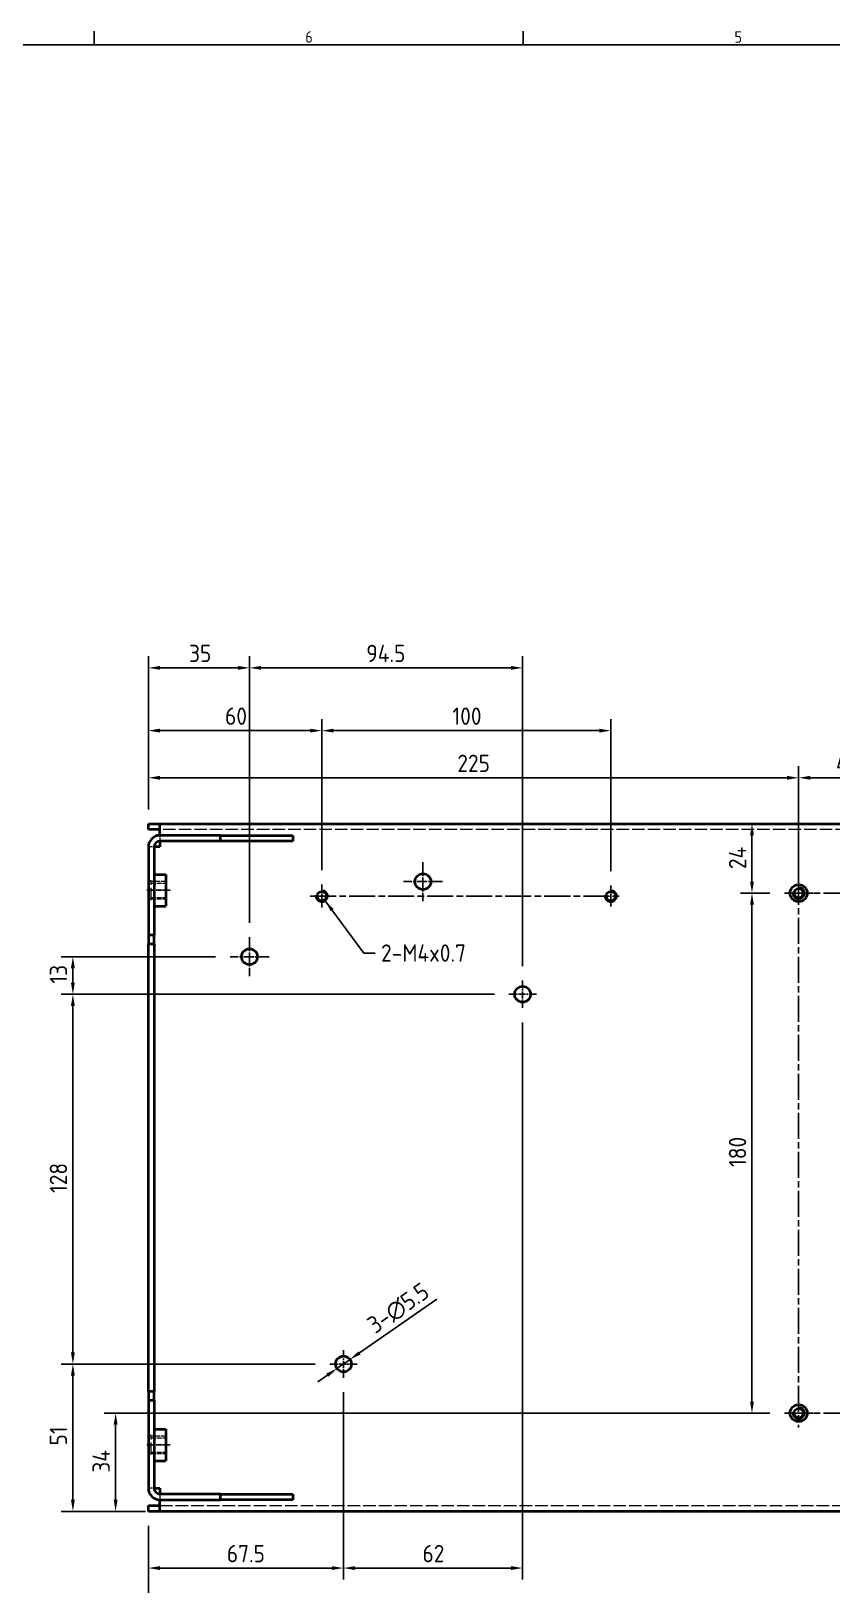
# Model space of a CAD drawing. Header units: millimetres. Extents: x 0 to 1188, y 0 to 840.
# Drawn here: x 275 to 552, y 287 to 825 of the extents above; entities that cross this region are included whole.
import ezdxf

# ---------------------------------------------------------------- set-up
doc = ezdxf.new("R2010")
doc.units = ezdxf.units.MM
doc.header["$LTSCALE"] = 2
doc.linetypes.add('CHAIN', pattern=[0.3543, 0.2362, -0.0295, 0.0591, -0.0295])
doc.linetypes.add('DASHED', pattern=[0.2067, 0.1654, -0.0413])
doc.layers.get('0').update_dxf_attribs({"color": 3, "lineweight": 25})
for name, color, linetype, lineweight in [('가려진 것(ISO)', 2, 'DASHED', 18), ('가시적인 것(ISO)', 3, 'Continuous', 40), ('가시적인 좁은 것(ISO)', 3, 'Continuous', 35), ('경계(ISO)', 7, 'Continuous', 25), ('기호(ISO)', 5, 'Continuous', 25), ('중심 표식(ISO)', 1, 'Continuous', 25), ('중심선(ISO)', 1, 'Continuous', 25), ('치수(ISO)', 2, 'Continuous', 25)]:
    doc.layers.add(name, color=color, linetype=linetype, lineweight=lineweight)
doc.styles.add('문자 텍스트_PSTEK_POSCO', font='isocp.shx')
doc.styles.add('치수 텍스트_PSTEK_POSCO', font='isocp.shx')
doc.dimstyles.new('치수_PSTEK_POSCO', dxfattribs={"dimscale": 2, "dimtxt": 3, "dimasz": 2, "dimexe": 2, "dimexo": 2.5, "dimgap": 1, "dimtad": 1, "dimrnd": 1e-08, "dimdsep": 46, "dimtxsty": '치수 텍스트_PSTEK_POSCO', "dimcen": 0.09, "dimdle": 10, "dimclrd": 7, "dimclre": 7, "dimclrt": 2, "dimadec": 1, "dimazin": 2, "dimtfac": 1, "dimtmove": 0, "dimatfit": 3, "dimfxl": 0, "dimtolj": 1, "dimlwd": -1, "dimlwe": -1, "dimarcsym": 0})
doc.dimstyles.new('치수_PSTEK_POSCO$7', dxfattribs={"dimscale": 2, "dimtxt": 3, "dimasz": 2, "dimexe": 2, "dimexo": 2.5, "dimgap": 1, "dimtad": 1, "dimrnd": 1e-08, "dimdsep": 46, "dimtxsty": '치수 텍스트_PSTEK_POSCO', "dimcen": 0.09, "dimdle": 10, "dimclrd": 7, "dimclre": 7, "dimclrt": 2, "dimadec": 1, "dimazin": 2, "dimtfac": 1, "dimtmove": 0, "dimatfit": 3, "dimfxl": 0, "dimtolj": 1, "dimlwd": -1, "dimlwe": -1, "dimarcsym": 0})

# ---------------------------------------------------------------- blocks, each defined once
blk = doc.blocks.new('경계 Default Border')
at = {"layer": '경계(ISO)'}
for p, q in [((148.5, 410), (148.5, 412.4)), ((222.75, 410), (222.75, 412.4))]:
    blk.add_line(p, q, dxfattribs=at)
at = {"layer": '경계(ISO)', "flags": 128}
blk.add_lwpolyline([(10, 10), (10, 410), (584, 410), (584, 10), (10, 10)], dxfattribs=at)
at = {"layer": '경계(ISO)', "color": 2, "char_height": 2, "attachment_point": 7, "style": '문자 텍스트_PSTEK_POSCO'}
for s, insert in [('6', (185.05, 410.38)), ('5', (259.3, 410.38))]:
    blk.add_mtext(s, dxfattribs=dict(at, insert=insert))
blk = doc.blocks.new('*D37')
at = {"layer": 'Defpoints', "color": 0, "transparency": 16777216}
for p in [(381.06, 361.79), (385.58, 364.92)]:
    blk.add_point(p, dxfattribs=at)
at = {"layer": '치수(ISO)', "color": 7, "transparency": 16777216}
for p, q in [((388.87, 367.2), (415.64, 385.75)), ((381.06, 361.79), (385.58, 364.92)), ((377.77, 359.51), (374.48, 357.23))]:
    blk.add_line(p, q, dxfattribs=at)
for points in [[(388.49, 367.75), (389.25, 366.65), (385.58, 364.92)], [(377.39, 360.06), (378.15, 358.96), (381.06, 361.79)]]:
    blk.add_solid(points, dxfattribs=at)
at = {"layer": '치수(ISO)', "color": 2, "transparency": 16777216, "insert": (392.69, 375.93), "char_height": 6, "attachment_point": 4, "rotation": 34.7176, "style": '치수 텍스트_PSTEK_POSCO'}
blk.add_mtext('\\A1;3-∅5.5', dxfattribs=at)
blk = doc.blocks.new('*D41')
at = {"layer": 'Defpoints', "color": 0, "transparency": 16777216}
for p in [(289.69, 363.35), (378.57, 363.35), (315.82, 312.35)]:
    blk.add_point(p, dxfattribs=at)
at = {"layer": '치수(ISO)', "color": 7, "transparency": 16777216}
for p, q in [((373.57, 363.35), (285.69, 363.35)), ((289.69, 316.35), (289.69, 359.35)), ((310.82, 312.35), (285.69, 312.35))]:
    blk.add_line(p, q, dxfattribs=at)
for points in [[(289.02, 359.35), (290.36, 359.35), (289.69, 363.35)], [(289.02, 316.35), (290.36, 316.35), (289.69, 312.35)]]:
    blk.add_solid(points, dxfattribs=at)
at = {"layer": '치수(ISO)', "color": 2, "transparency": 16777216, "insert": (284.69, 335.15), "char_height": 6, "attachment_point": 4, "rotation": 90, "style": '치수 텍스트_PSTEK_POSCO'}
blk.add_mtext('\\A1;51', dxfattribs=at)
blk = doc.blocks.new('*D42')
at = {"layer": 'Defpoints', "color": 0, "transparency": 16777216}
for p in [(383.32, 358.6), (315.82, 312.35), (383.32, 292.72)]:
    blk.add_point(p, dxfattribs=at)
at = {"layer": '치수(ISO)', "color": 7, "transparency": 16777216}
for p, q in [((383.32, 353.6), (383.32, 288.72)), ((315.82, 307.35), (315.82, 288.72)), ((319.82, 292.72), (379.32, 292.72))]:
    blk.add_line(p, q, dxfattribs=at)
for points in [[(319.82, 293.38), (319.82, 292.05), (315.82, 292.72)], [(379.32, 293.38), (379.32, 292.05), (383.32, 292.72)]]:
    blk.add_solid(points, dxfattribs=at)
at = {"layer": '치수(ISO)', "color": 2, "transparency": 16777216, "insert": (342.96, 297.72), "char_height": 6, "attachment_point": 4, "style": '치수 텍스트_PSTEK_POSCO'}
blk.add_mtext('\\A1;67.5', dxfattribs=at)
blk = doc.blocks.new('*D43')
at = {"layer": 'Defpoints', "color": 0, "transparency": 16777216}
for p in [(289.69, 491.35), (440.57, 491.35), (378.57, 363.35)]:
    blk.add_point(p, dxfattribs=at)
at = {"layer": '치수(ISO)', "color": 7, "transparency": 16777216}
for p, q in [((435.57, 491.35), (285.69, 491.35)), ((289.69, 367.35), (289.69, 487.35)), ((373.57, 363.35), (285.69, 363.35))]:
    blk.add_line(p, q, dxfattribs=at)
for points in [[(289.02, 487.35), (290.36, 487.35), (289.69, 491.35)], [(289.02, 367.35), (290.36, 367.35), (289.69, 363.35)]]:
    blk.add_solid(points, dxfattribs=at)
at = {"layer": '치수(ISO)', "color": 2, "transparency": 16777216, "insert": (284.69, 422.55), "char_height": 6, "attachment_point": 4, "rotation": 90, "style": '치수 텍스트_PSTEK_POSCO'}
blk.add_mtext('\\A1;128', dxfattribs=at)
blk = doc.blocks.new('*D44')
at = {"layer": 'Defpoints', "color": 0, "transparency": 16777216}
for p in [(445.32, 486.6), (383.32, 358.6), (445.32, 292.72)]:
    blk.add_point(p, dxfattribs=at)
at = {"layer": '치수(ISO)', "color": 7, "transparency": 16777216}
for p, q in [((445.32, 481.6), (445.32, 288.72)), ((383.32, 353.6), (383.32, 288.72)), ((387.32, 292.72), (441.32, 292.72))]:
    blk.add_line(p, q, dxfattribs=at)
for points in [[(387.32, 293.38), (387.32, 292.05), (383.32, 292.72)], [(441.32, 293.38), (441.32, 292.05), (445.32, 292.72)]]:
    blk.add_solid(points, dxfattribs=at)
at = {"layer": '치수(ISO)', "color": 2, "transparency": 16777216, "insert": (410.66, 297.72), "char_height": 6, "attachment_point": 4, "style": '치수 텍스트_PSTEK_POSCO'}
blk.add_mtext('\\A1;62', dxfattribs=at)
blk = doc.blocks.new('*D61')
at = {"layer": 'Defpoints', "color": 0, "transparency": 16777216}
for p in [(319.82, 550.35), (524.66, 550.35), (535.87, 526.35)]:
    blk.add_point(p, dxfattribs=at)
at = {"layer": '치수(ISO)', "color": 7, "transparency": 16777216}
for p, q in [((524.66, 530.35), (524.66, 546.35)), ((530.87, 526.35), (520.66, 526.35))]:
    blk.add_line(p, q, dxfattribs=at)
for points in [[(524, 546.35), (525.33, 546.35), (524.66, 550.35)], [(524, 530.35), (525.33, 530.35), (524.66, 526.35)]]:
    blk.add_solid(points, dxfattribs=at)
at = {"layer": '치수(ISO)', "color": 2, "transparency": 16777216, "insert": (519.66, 534.68), "char_height": 6, "attachment_point": 4, "rotation": 90, "style": '치수 텍스트_PSTEK_POSCO'}
blk.add_mtext('\\A1;24', dxfattribs=at)
blk = doc.blocks.new('*D62')
at = {"layer": 'Defpoints', "color": 0, "transparency": 16777216}
for p in [(524.66, 526.35), (535.87, 526.35), (535.87, 346.35)]:
    blk.add_point(p, dxfattribs=at)
at = {"layer": '치수(ISO)', "color": 7, "transparency": 16777216}
for p, q in [((530.87, 526.35), (520.66, 526.35)), ((524.66, 350.35), (524.66, 522.35)), ((530.87, 346.35), (520.66, 346.35))]:
    blk.add_line(p, q, dxfattribs=at)
for points in [[(524, 522.35), (525.33, 522.35), (524.66, 526.35)], [(524, 350.35), (525.33, 350.35), (524.66, 346.35)]]:
    blk.add_solid(points, dxfattribs=at)
at = {"layer": '치수(ISO)', "color": 2, "transparency": 16777216, "insert": (519.66, 431.55), "char_height": 6, "attachment_point": 4, "rotation": 90, "style": '치수 텍스트_PSTEK_POSCO'}
blk.add_mtext('\\A1;180', dxfattribs=at)
blk = doc.blocks.new('*D63')
at = {"layer": 'Defpoints', "color": 0, "transparency": 16777216}
for p in [(304.48, 346.35), (535.87, 346.35), (319.82, 312.35)]:
    blk.add_point(p, dxfattribs=at)
at = {"layer": '치수(ISO)', "color": 7, "transparency": 16777216}
for p, q in [((530.87, 346.35), (300.48, 346.35)), ((304.48, 316.35), (304.48, 342.35)), ((314.82, 312.35), (300.48, 312.35))]:
    blk.add_line(p, q, dxfattribs=at)
for points in [[(303.81, 342.35), (305.14, 342.35), (304.48, 346.35)], [(303.81, 316.35), (305.14, 316.35), (304.48, 312.35)]]:
    blk.add_solid(points, dxfattribs=at)
at = {"layer": '치수(ISO)', "color": 2, "transparency": 16777216, "insert": (299.48, 325.75), "char_height": 6, "attachment_point": 4, "rotation": 90, "style": '치수 텍스트_PSTEK_POSCO'}
blk.add_mtext('\\A1;34', dxfattribs=at)
blk = doc.blocks.new('*D69')
at = {"layer": 'Defpoints', "color": 0, "transparency": 16777216}
for p in [(475.82, 582.63), (375.82, 529.35), (475.82, 528.97)]:
    blk.add_point(p, dxfattribs=at)
at = {"layer": '치수(ISO)', "color": 7, "transparency": 16777216}
for p, q in [((375.82, 534.35), (375.82, 586.63)), ((475.82, 533.97), (475.82, 586.63)), ((379.82, 582.63), (471.82, 582.63))]:
    blk.add_line(p, q, dxfattribs=at)
for points in [[(379.82, 583.29), (379.82, 581.96), (375.82, 582.63)], [(471.82, 583.29), (471.82, 581.96), (475.82, 582.63)]]:
    blk.add_solid(points, dxfattribs=at)
at = {"layer": '치수(ISO)', "color": 2, "transparency": 16777216, "insert": (421.02, 587.63), "char_height": 6, "attachment_point": 4, "style": '치수 텍스트_PSTEK_POSCO'}
blk.add_mtext('\\A1;100', dxfattribs=at)
blk = doc.blocks.new('*D70')
at = {"layer": 'Defpoints', "color": 0, "transparency": 16777216}
for p in [(375.82, 582.63), (315.82, 550.35), (375.82, 529.35)]:
    blk.add_point(p, dxfattribs=at)
at = {"layer": '치수(ISO)', "color": 7, "transparency": 16777216}
for p, q in [((315.82, 555.35), (315.82, 586.63)), ((375.82, 534.35), (375.82, 586.63)), ((319.82, 582.63), (371.82, 582.63))]:
    blk.add_line(p, q, dxfattribs=at)
for points in [[(319.82, 583.29), (319.82, 581.96), (315.82, 582.63)], [(371.82, 583.29), (371.82, 581.96), (375.82, 582.63)]]:
    blk.add_solid(points, dxfattribs=at)
at = {"layer": '치수(ISO)', "color": 2, "transparency": 16777216, "insert": (342.34, 587.63), "char_height": 6, "attachment_point": 4, "style": '치수 텍스트_PSTEK_POSCO'}
blk.add_mtext('\\A1;60', dxfattribs=at)
blk = doc.blocks.new('*D72')
at = {"layer": 'Defpoints', "color": 0, "transparency": 16777216}
for p in [(587.82, 566.3), (540.82, 526.35), (587.82, 481.3)]:
    blk.add_point(p, dxfattribs=at)
at = {"layer": '치수(ISO)', "color": 7, "transparency": 16777216}
for p, q in [((540.82, 531.35), (540.82, 570.3)), ((587.82, 486.3), (587.82, 570.3)), ((544.82, 566.3), (583.82, 566.3))]:
    blk.add_line(p, q, dxfattribs=at)
for points in [[(544.82, 566.97), (544.82, 565.64), (540.82, 566.3)], [(583.82, 566.97), (583.82, 565.64), (587.82, 566.3)]]:
    blk.add_solid(points, dxfattribs=at)
at = {"layer": '치수(ISO)', "color": 2, "transparency": 16777216, "insert": (553.74, 571.3), "char_height": 6, "attachment_point": 4, "style": '치수 텍스트_PSTEK_POSCO'}
blk.add_mtext('\\A1;47', dxfattribs=at)
blk = doc.blocks.new('*D73')
at = {"layer": 'Defpoints', "color": 0, "transparency": 16777216}
for p in [(540.82, 566.3), (315.82, 550.35), (540.82, 526.35)]:
    blk.add_point(p, dxfattribs=at)
at = {"layer": '치수(ISO)', "color": 7, "transparency": 16777216}
for p, q in [((315.82, 555.35), (315.82, 570.3)), ((540.82, 531.35), (540.82, 570.3)), ((319.82, 566.3), (536.82, 566.3))]:
    blk.add_line(p, q, dxfattribs=at)
for points in [[(319.82, 566.97), (319.82, 565.64), (315.82, 566.3)], [(536.82, 566.97), (536.82, 565.64), (540.82, 566.3)]]:
    blk.add_solid(points, dxfattribs=at)
at = {"layer": '치수(ISO)', "color": 2, "transparency": 16777216, "insert": (422.72, 571.3), "char_height": 6, "attachment_point": 4, "style": '치수 텍스트_PSTEK_POSCO'}
blk.add_mtext('\\A1;225', dxfattribs=at)
blk = doc.blocks.new('*D79')
at = {"layer": 'Defpoints', "color": 0, "transparency": 16777216}
for p in [(350.82, 604.35), (315.82, 550.35), (350.82, 511.1)]:
    blk.add_point(p, dxfattribs=at)
at = {"layer": '치수(ISO)', "color": 7, "transparency": 16777216}
for p, q in [((315.82, 555.35), (315.82, 608.35)), ((350.82, 516.1), (350.82, 608.35)), ((319.82, 604.35), (346.82, 604.35))]:
    blk.add_line(p, q, dxfattribs=at)
for points in [[(319.82, 605.02), (319.82, 603.69), (315.82, 604.35)], [(346.82, 605.02), (346.82, 603.69), (350.82, 604.35)]]:
    blk.add_solid(points, dxfattribs=at)
at = {"layer": '치수(ISO)', "color": 2, "transparency": 16777216, "insert": (329.89, 609.35), "char_height": 6, "attachment_point": 4, "style": '치수 텍스트_PSTEK_POSCO'}
blk.add_mtext('\\A1;35', dxfattribs=at)
blk = doc.blocks.new('*D80')
at = {"layer": 'Defpoints', "color": 0, "transparency": 16777216}
for p in [(445.32, 604.35), (350.82, 511.1), (445.32, 496.1)]:
    blk.add_point(p, dxfattribs=at)
at = {"layer": '치수(ISO)', "color": 7, "transparency": 16777216}
for p, q in [((350.82, 516.1), (350.82, 608.35)), ((445.32, 501.1), (445.32, 608.35)), ((354.82, 604.35), (441.32, 604.35))]:
    blk.add_line(p, q, dxfattribs=at)
for points in [[(354.82, 605.02), (354.82, 603.69), (350.82, 604.35)], [(441.32, 605.02), (441.32, 603.69), (445.32, 604.35)]]:
    blk.add_solid(points, dxfattribs=at)
at = {"layer": '치수(ISO)', "color": 2, "transparency": 16777216, "insert": (391.22, 609.35), "char_height": 6, "attachment_point": 4, "style": '치수 텍스트_PSTEK_POSCO'}
blk.add_mtext('\\A1;94.5', dxfattribs=at)
blk = doc.blocks.new('*D81')
at = {"layer": 'Defpoints', "color": 0, "transparency": 16777216}
for p in [(315.82, 312.35), (1075.82, 312.35), (1075.82, 275.86)]:
    blk.add_point(p, dxfattribs=at)
at = {"layer": '치수(ISO)', "color": 7, "transparency": 16777216}
for p, q in [((315.82, 307.35), (315.82, 271.86)), ((1075.82, 307.35), (1075.82, 271.86)), ((319.82, 275.86), (1071.82, 275.86))]:
    blk.add_line(p, q, dxfattribs=at)
for points in [[(319.82, 276.53), (319.82, 275.19), (315.82, 275.86)], [(1071.82, 276.53), (1071.82, 275.19), (1075.82, 275.86)]]:
    blk.add_solid(points, dxfattribs=at)
at = {"layer": '치수(ISO)', "color": 2, "transparency": 16777216, "insert": (690.42, 280.86), "char_height": 6, "attachment_point": 4, "style": '치수 텍스트_PSTEK_POSCO'}
blk.add_mtext('\\A1;760', dxfattribs=at)
blk = doc.blocks.new('*D82')
at = {"layer": 'Defpoints', "color": 0, "transparency": 16777216}
for p in [(289.69, 504.35), (344.07, 504.35), (440.57, 491.35)]:
    blk.add_point(p, dxfattribs=at)
at = {"layer": '치수(ISO)', "color": 7, "transparency": 16777216}
for p, q in [((339.07, 504.35), (285.69, 504.35)), ((289.69, 495.35), (289.69, 500.35)), ((435.57, 491.35), (285.69, 491.35))]:
    blk.add_line(p, q, dxfattribs=at)
for points in [[(289.02, 500.35), (290.36, 500.35), (289.69, 504.35)], [(289.02, 495.35), (290.36, 495.35), (289.69, 491.35)]]:
    blk.add_solid(points, dxfattribs=at)
at = {"layer": '치수(ISO)', "color": 2, "transparency": 16777216, "insert": (284.69, 495.03), "char_height": 6, "attachment_point": 4, "rotation": 90, "style": '치수 텍스트_PSTEK_POSCO'}
blk.add_mtext('\\A1;13', dxfattribs=at)

msp = doc.modelspace()

# ---------------------------------------------------------------- linework, layer by layer
at = {"layer": '가려진 것(ISO)', "ltscale": 13.086773}
for p, q in [((1071.817, 548.354), (319.817, 548.354)), ((319.817, 314.354), (1071.817, 314.354))]:
    msp.add_line(p, q, dxfattribs=at)
at = {"layer": '가려진 것(ISO)', "ltscale": 1.904597}
for p, q in [((319.817, 546.354), (319.817, 544.354)), ((317.817, 542.354), (315.817, 542.354)), ((317.817, 320.354), (315.817, 320.354)), ((319.817, 318.354), (319.817, 316.354))]:
    msp.add_line(p, q, dxfattribs=at)
at = {"layer": '가려진 것(ISO)', "ltscale": 0.952248}
for p, q in [((316.817, 530.604), (315.817, 530.604)), ((316.817, 524.104), (315.817, 524.104)), ((316.817, 338.604), (315.817, 338.604)), ((316.817, 332.104), (315.817, 332.104))]:
    msp.add_line(p, q, dxfattribs=at)
at = {"layer": '가려진 것(ISO)', "ltscale": 12.349028}
for p, q in [((316.817, 524.104), (316.817, 530.604)), ((316.817, 332.104), (316.817, 338.604))]:
    msp.add_line(p, q, dxfattribs=at)
at = {"layer": '가려진 것(ISO)', "ltscale": 4.761642}
for p, q in [((321.817, 530.354), (316.817, 530.354)), ((316.817, 529.812), (321.817, 529.812)), ((316.817, 524.895), (321.817, 524.895)), ((316.817, 524.354), (321.817, 524.354)), ((321.817, 338.354), (316.817, 338.354)), ((316.817, 337.812), (321.817, 337.812)), ((316.817, 332.895), (321.817, 332.895)), ((316.817, 332.354), (321.817, 332.354))]:
    msp.add_line(p, q, dxfattribs=at)
at = {"layer": '가시적인 것(ISO)'}
for p, q in [((315.817, 548.354), (315.817, 550.354)), ((315.817, 550.354), (319.817, 550.354)), ((319.817, 546.354), (319.817, 550.354)), ((319.817, 550.354), (1071.817, 550.354)), ((319.817, 548.354), (315.817, 548.354)), ((340.817, 546.354), (319.817, 546.354)), ((319.817, 544.354), (319.817, 542.354)), ((340.817, 544.354), (319.817, 544.354)), ((340.817, 544.354), (340.817, 546.354)), ((340.817, 546.354), (365.817, 546.354)), ((365.817, 544.354), (340.817, 544.354)), ((365.817, 546.354), (365.817, 544.354)), ((315.817, 542.354), (315.817, 511.854)), ((317.817, 542.354), (317.817, 511.854)), ((319.817, 542.354), (317.817, 542.354)), ((317.817, 532.854), (321.817, 532.854)), ((321.817, 532.854), (321.817, 521.854)), ((317.817, 521.854), (321.817, 521.854)), ((317.817, 511.854), (315.817, 511.854)), ((315.817, 511.854), (315.817, 508.854)), ((317.817, 508.854), (317.817, 511.854)), ((315.817, 508.854), (317.817, 508.854)), ((315.817, 353.854), (315.817, 508.854)), ((317.817, 508.854), (317.817, 353.854)), ((315.817, 353.854), (315.817, 350.854)), ((317.817, 353.854), (315.817, 353.854)), ((315.817, 350.854), (317.817, 350.854)), ((315.817, 350.854), (315.817, 320.354)), ((317.817, 350.854), (317.817, 353.854)), ((317.817, 350.854), (317.817, 320.354)), ((317.817, 340.854), (321.817, 340.854)), ((321.817, 340.854), (321.817, 329.854)), ((317.817, 329.854), (321.817, 329.854)), ((317.817, 320.354), (319.817, 320.354)), ((319.817, 320.354), (319.817, 318.354)), ((340.817, 318.354), (319.817, 318.354)), ((340.817, 318.354), (365.817, 318.354)), ((340.817, 316.354), (340.817, 318.354)), ((365.817, 318.354), (365.817, 316.354)), ((315.817, 314.354), (319.817, 314.354)), ((315.817, 312.354), (315.817, 314.354)), ((319.817, 312.354), (315.817, 312.354)), ((319.817, 312.354), (319.817, 316.354)), ((319.817, 316.354), (340.817, 316.354)), ((1071.817, 312.354), (319.817, 312.354)), ((365.817, 316.354), (340.817, 316.354))]:
    msp.add_line(p, q, dxfattribs=at)
for centre, radius in [((410.817, 530.354), 2.75), ((540.817, 526.354), 2.95), ((540.817, 526.354), 1.621), ((375.817, 525.354), 1.621), ((475.817, 525.354), 1.621), ((350.817, 504.354), 2.75), ((445.317, 491.354), 2.75), ((383.317, 363.354), 2.75), ((540.817, 346.354), 2.95), ((540.817, 346.354), 1.621)]:
    msp.add_circle(centre, radius, dxfattribs=at)
for centre, radius, start, end in [((319.817, 542.354), 4, 90, 180), ((319.817, 542.354), 2, 90, 180), ((319.817, 320.354), 4, 180, 270), ((319.817, 320.354), 2, 180, 270)]:
    msp.add_arc(centre, radius, start, end, dxfattribs=at)
at = {"layer": '가시적인 좁은 것(ISO)'}
for centre in [(375.817, 525.354), (475.817, 525.354), (540.817, 526.354), (540.817, 346.354)]:
    msp.add_arc(centre, 2, 170, 80, dxfattribs=at)
at = {"layer": '중심 표식(ISO)', "linetype": 'CHAIN', "ltscale": 7.50055}
for p, q in [((410.817, 537.104), (410.817, 523.604)), ((417.567, 530.354), (404.067, 530.354)), ((350.817, 511.104), (350.817, 497.604)), ((357.567, 504.354), (344.067, 504.354))]:
    msp.add_line(p, q, dxfattribs=at)
at = {"layer": '중심 표식(ISO)', "linetype": 'CHAIN', "ltscale": 4.44473}
msp.add_line((375.817, 529.354), (375.817, 521.354), dxfattribs=at)
at = {"layer": '중심 표식(ISO)', "linetype": 'CHAIN', "ltscale": 4.023582}
msp.add_line((475.817, 528.975), (475.817, 521.733), dxfattribs=at)
at = {"layer": '중심 표식(ISO)', "linetype": 'CHAIN', "ltscale": 5.500377}
for p, q in [((545.767, 526.354), (535.867, 526.354)), ((545.767, 346.354), (535.867, 346.354))]:
    msp.add_line(p, q, dxfattribs=at)
at = {"layer": '중심 표식(ISO)', "linetype": 'CHAIN', "ltscale": 5.278135}
for p, q in [((445.317, 496.104), (445.317, 486.604)), ((450.067, 491.354), (440.567, 491.354)), ((383.317, 368.104), (383.317, 358.604)), ((388.067, 363.354), (378.567, 363.354))]:
    msp.add_line(p, q, dxfattribs=at)
at = {"layer": '중심선(ISO)', "linetype": 'CHAIN', "ltscale": 4.44473}
for p, q in [((315.317, 527.354), (323.317, 527.354)), ((315.317, 335.354), (323.317, 335.354))]:
    msp.add_line(p, q, dxfattribs=at)
at = {"layer": '중심선(ISO)', "linetype": 'CHAIN', "ltscale": 19.051651}
for p, q in [((540.817, 531.304), (540.817, 341.404)), ((371.817, 525.354), (479.438, 525.354)), ((535.867, 526.354), (965.767, 526.354)), ((535.867, 346.354), (965.767, 346.354))]:
    msp.add_line(p, q, dxfattribs=at)

# ---------------------------------------------------------------- block references
at = {"xscale": 2, "yscale": 2, "zscale": 2}
msp.add_blockref('경계 Default Border', (0, 0), dxfattribs=at)

# ---------------------------------------------------------------- texts
at = {"layer": '기호(ISO)', "color": 2, "insert": (396.321, 505.628), "char_height": 6, "width": 37.04618, "attachment_point": 4, "line_spacing_factor": 0.525, "style": '치수 텍스트_PSTEK_POSCO'}
msp.add_mtext('{2-M4x0.7}', dxfattribs=at)

# ---------------------------------------------------------------- dimensions: what is measured, and where the dimension line sits
at = {"layer": '치수(ISO)', "color": 7}
for base, p1, p2, angle, override, picture, middle in [((350.817, 604.354), (315.817, 550.354), (350.817, 511.104), 180, {"dimdec": 2, "dimtp": 0, "dimtm": 0, "dimtdec": 2, "dimtofl": 0, "dimatfit": 1}, '*D79', (333.317, 604.354)), ((445.317, 604.354), (350.817, 511.104), (445.317, 496.104), 180, {"dimdec": 2, "dimtp": 0, "dimtm": 0, "dimtdec": 2, "dimtofl": 0, "dimatfit": 1}, '*D80', (398.067, 604.354)), ((375.817, 582.626), (315.817, 550.354), (375.817, 529.354), 180, {"dimdec": 2, "dimtp": 0, "dimtm": 0, "dimtdec": 2, "dimtofl": 0, "dimatfit": 1}, '*D70', (345.817, 582.626)), ((475.817, 582.626), (375.817, 529.354), (475.817, 528.975), 180, {"dimdec": 2, "dimtp": 0, "dimtm": 0, "dimtdec": 2, "dimtofl": 0, "dimatfit": 1}, '*D69', (425.817, 582.626)), ((540.817, 566.304), (315.817, 550.354), (540.817, 526.354), 180, {"dimdec": 2, "dimtp": 0, "dimtm": 0, "dimtdec": 2, "dimtofl": 0, "dimatfit": 1}, '*D73', (428.317, 566.304)), ((587.817, 566.304), (540.817, 526.354), (587.817, 481.304), 180, {"dimdec": 2, "dimtp": 0, "dimtm": 0, "dimtdec": 2, "dimtofl": 0, "dimatfit": 1}, '*D72', (557.337, 566.304)), ((524.664, 550.354), (535.867, 526.354), (319.817, 550.354), 90, {"dimdec": 2, "dimse2": 1, "dimtp": 0, "dimtm": 0, "dimtdec": 2, "dimtofl": 0, "dimatfit": 1}, '*D61', (524.664, 538.354)), ((524.664, 526.354), (535.867, 346.354), (535.867, 526.354), 90, {"dimdec": 2, "dimtp": 0, "dimtm": 0, "dimtdec": 2, "dimtofl": 0, "dimatfit": 1}, '*D62', (524.664, 436.354)), ((289.692, 504.354), (440.567, 491.354), (344.067, 504.354), 90, {"dimdec": 2, "dimtp": 0, "dimtm": 0, "dimtdec": 2, "dimtofl": 0, "dimatfit": 1}, '*D82', (289.692, 497.854)), ((289.692, 491.354), (378.567, 363.354), (440.567, 491.354), 90, {"dimdec": 2, "dimtp": 0, "dimtm": 0, "dimtdec": 2, "dimtofl": 0, "dimatfit": 1}, '*D43', (289.692, 427.354)), ((445.317, 292.717), (383.317, 358.604), (445.317, 486.604), 180, {"dimdec": 2, "dimtp": 0, "dimtm": 0, "dimtdec": 2, "dimtofl": 0, "dimatfit": 1}, '*D44', (414.317, 292.717)), ((289.692, 363.354), (315.817, 312.354), (378.567, 363.354), 90, {"dimdec": 2, "dimtp": 0, "dimtm": 0, "dimtdec": 2, "dimtofl": 0, "dimatfit": 1}, '*D41', (289.692, 337.854)), ((383.317, 292.717), (315.817, 312.354), (383.317, 358.604), 180, {"dimdec": 2, "dimtp": 0, "dimtm": 0, "dimtdec": 2, "dimtofl": 0, "dimatfit": 1}, '*D42', (349.567, 292.717)), ((304.476, 346.354), (319.817, 312.354), (535.867, 346.354), 90, {"dimdec": 2, "dimtp": 0, "dimtm": 0, "dimtdec": 2, "dimtofl": 0, "dimatfit": 1}, '*D63', (304.476, 329.354))]:
    dim = msp.add_linear_dim(base=base, p1=p1, p2=p2, angle=angle, dimstyle='치수_PSTEK_POSCO', override=override, dxfattribs=at)
    dim.commit()
    dim.dimension.update_dxf_attribs({"geometry": picture, "text_midpoint": middle, "dimtype": 160})
dim = msp.add_diameter_dim_2p(p1=(381.057, 361.788), p2=(385.578, 364.92), text='3-<>', dimstyle='치수_PSTEK_POSCO', override={"dimdec": 2, "dimlfac": 1, "dimtp": 0, "dimtm": 0, "dimtdec": 2, "dimatfit": 2}, dxfattribs=at)
dim.commit()
dim.dimension.update_dxf_attribs({"geometry": '*D37', "text_midpoint": (404.767, 378.216), "dimtype": 163})
dim = msp.add_linear_dim(base=(1075.817, 275.86), p1=(315.817, 312.354), p2=(1075.817, 312.354), dimstyle='치수_PSTEK_POSCO', override={"dimdec": 2, "dimtp": 0, "dimtm": 0, "dimtdec": 2, "dimtofl": 0, "dimatfit": 1}, dxfattribs=at)
dim.commit()
dim.dimension.update_dxf_attribs({"geometry": '*D81', "text_midpoint": (695.817, 275.86), "dimtype": 160})

# ---------------------------------------------------------------- leaders
at = {"layer": '기호(ISO)', "color": 7, "annotation_type": 0, "has_hookline": 1, "hookline_direction": 0, "text_width": 31.352}
msp.add_leader([(376.999, 523.74), (390.321, 505.628), (394.321, 505.628)], dimstyle='치수_PSTEK_POSCO$7', override={"dimtad": 0}, dxfattribs=at)

doc.saveas('drawing.dxf')
